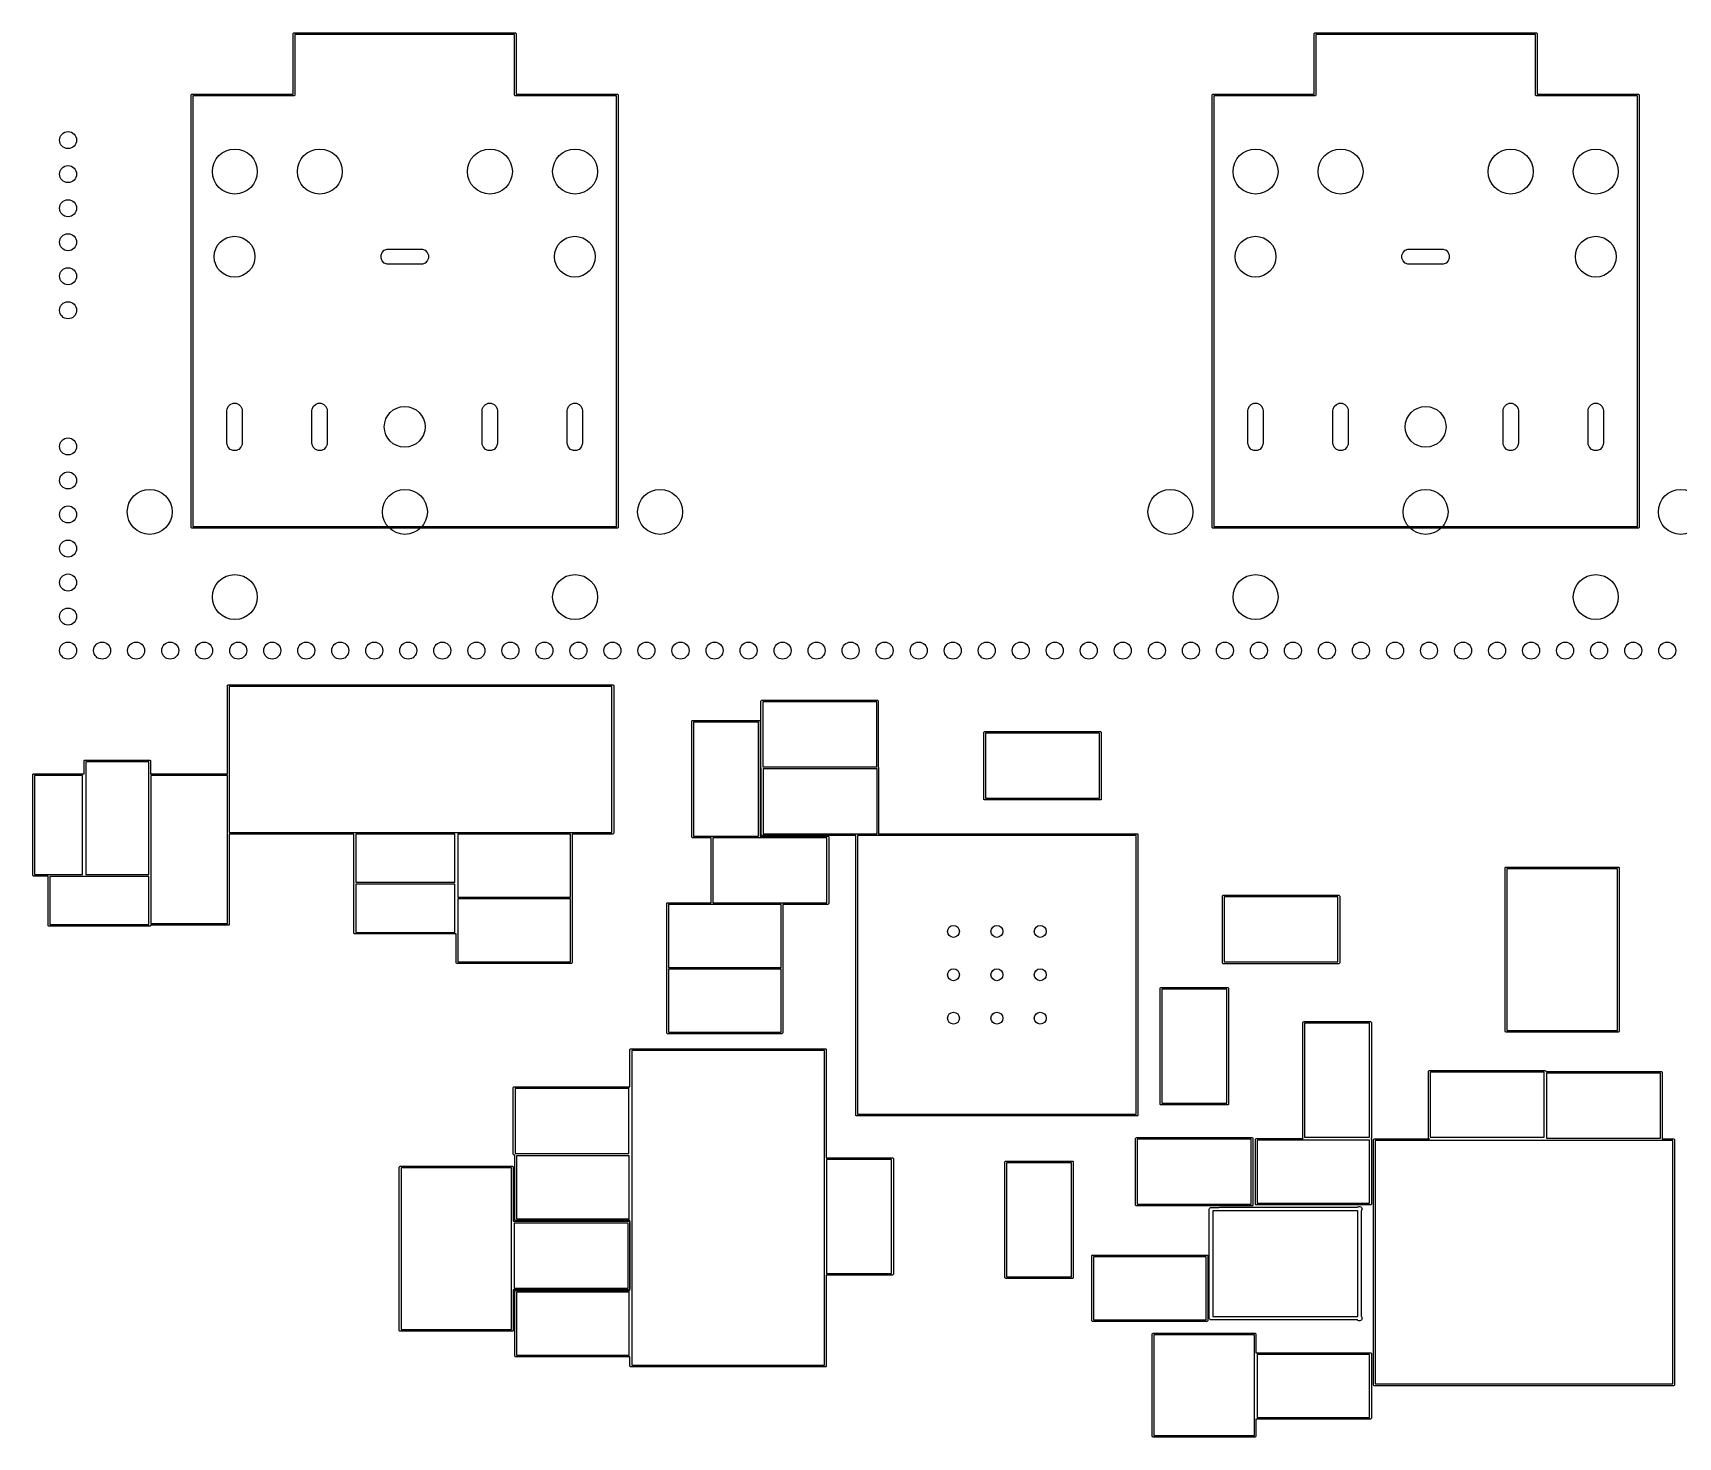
# Model space of a CAD drawing. Extents: x 0.56 to 7.71, y -5.14 to -0.64.
# Drawn here: x 3.113 to 5.017, y -2.33 to -0.706 of the extents above; entities that cross this region are included whole.
import ezdxf

# ---------------------------------------------------------------- set-up
doc = ezdxf.new("R2010")
doc.units = 0
doc.header["$MEASUREMENT"] = 0
doc.layers.add('BLACK', color=7, linetype='CONTINUOUS')

msp = doc.modelspace()

# ---------------------------------------------------------------- linework, layer by layer
at = {"layer": 'BLACK', "linetype": 'CONTINUOUS'}
for p, q in [((3.4142, -0.7063), (3.4148, -0.7058)), ((3.4142, -0.7067), (3.4142, -0.7063)), ((3.4142, -0.7766), (3.4142, -0.7067)), ((3.4148, -0.7058), (3.4151, -0.7057)), ((3.4151, -0.7057), (3.671, -0.7057)), ((3.4161, -0.7077), (3.4161, -0.7776)), ((3.6701, -0.7077), (3.4161, -0.7077)), ((3.6701, -0.7776), (3.6701, -0.7077)), ((3.671, -0.7057), (3.6714, -0.7058)), ((3.6714, -0.7058), (3.672, -0.7063)), ((3.672, -0.7063), (3.672, -0.7067)), ((3.672, -0.7067), (3.672, -0.7766)), ((4.5955, -0.7063), (4.5961, -0.7058)), ((4.5955, -0.7067), (4.5955, -0.7063)), ((4.5955, -0.7766), (4.5955, -0.7067)), ((4.5961, -0.7058), (4.5965, -0.7057)), ((4.5965, -0.7057), (4.8524, -0.7057)), ((4.5974, -0.7077), (4.5974, -0.7776)), ((4.8514, -0.7077), (4.5974, -0.7077)), ((4.8514, -0.7776), (4.8514, -0.7077)), ((4.8524, -0.7057), (4.8527, -0.7058)), ((4.8527, -0.7058), (4.8533, -0.7063)), ((4.8533, -0.7063), (4.8533, -0.7067)), ((4.8533, -0.7067), (4.8533, -0.7766)), ((3.296, -0.7776), (3.2961, -0.7772)), ((3.296, -0.7874), (3.296, -0.7776)), ((3.2961, -0.7772), (3.2967, -0.7766)), ((3.2967, -0.7766), (3.297, -0.7766)), ((3.297, -0.7766), (3.4142, -0.7766)), ((3.4151, -0.7785), (3.298, -0.7785)), ((3.298, -0.7785), (3.298, -0.7874)), ((3.4155, -0.7785), (3.4151, -0.7785)), ((3.416, -0.7779), (3.4155, -0.7785)), ((3.4161, -0.7776), (3.416, -0.7779)), ((3.6701, -0.7779), (3.6701, -0.7776)), ((3.6707, -0.7785), (3.6701, -0.7779)), ((3.671, -0.7785), (3.6707, -0.7785)), ((3.7882, -0.7785), (3.671, -0.7785)), ((3.672, -0.7766), (3.7892, -0.7766)), ((3.7882, -1.2766), (3.7882, -0.7785)), ((3.7892, -0.7766), (3.7895, -0.7766)), ((3.7895, -0.7766), (3.7901, -0.7772)), ((3.7901, -0.7772), (3.7901, -0.7776)), ((3.7901, -0.7776), (3.7901, -1.2776)), ((4.4774, -0.7772), (4.478, -0.7766)), ((4.4774, -0.7776), (4.4774, -0.7772)), ((4.4774, -0.7874), (4.4774, -0.7776)), ((4.478, -0.7766), (4.4783, -0.7766)), ((4.4783, -0.7766), (4.5955, -0.7766)), ((4.5965, -0.7785), (4.4793, -0.7785)), ((4.4793, -0.7785), (4.4793, -0.7874)), ((4.5968, -0.7785), (4.5965, -0.7785)), ((4.5974, -0.7779), (4.5968, -0.7785)), ((4.5974, -0.7776), (4.5974, -0.7779)), ((4.8515, -0.7779), (4.8514, -0.7776)), ((4.852, -0.7785), (4.8515, -0.7779)), ((4.8524, -0.7785), (4.852, -0.7785)), ((4.9695, -0.7785), (4.8524, -0.7785)), ((4.8533, -0.7766), (4.9705, -0.7766)), ((4.9695, -1.2766), (4.9695, -0.7785)), ((4.9705, -0.7766), (4.9708, -0.7766)), ((4.9708, -0.7766), (4.9714, -0.7772)), ((4.9714, -0.7772), (4.9715, -0.7776)), ((4.9715, -0.7776), (4.9715, -1.2776)), ((3.296, -1.2776), (3.296, -0.7874)), ((3.298, -0.7874), (3.298, -1.2766)), ((4.4774, -1.2776), (4.4774, -0.7874)), ((4.4793, -0.7874), (4.4793, -1.2766)), ((3.5157, -0.9628), (3.517, -0.9596)), ((3.5157, -0.9663), (3.5157, -0.9628)), ((3.517, -0.9695), (3.5157, -0.9663)), ((3.517, -0.9596), (3.5195, -0.9572)), ((3.5195, -0.9719), (3.517, -0.9695)), ((3.5195, -0.9572), (3.5227, -0.9559)), ((3.5227, -0.9559), (3.5244, -0.9557)), ((3.5244, -0.9557), (3.5618, -0.9557)), ((3.5618, -0.9557), (3.5635, -0.9559)), ((3.5635, -0.9559), (3.5667, -0.9572)), ((3.5667, -0.9572), (3.5692, -0.9596)), ((3.5692, -0.9695), (3.5667, -0.9719)), ((3.5692, -0.9596), (3.5705, -0.9628)), ((3.5705, -0.9663), (3.5692, -0.9695)), ((3.5705, -0.9628), (3.5705, -0.9663)), ((4.697, -0.9628), (4.6983, -0.9596)), ((4.697, -0.9663), (4.697, -0.9628)), ((4.6983, -0.9695), (4.697, -0.9663)), ((4.6983, -0.9596), (4.7008, -0.9572)), ((4.7008, -0.9719), (4.6983, -0.9695)), ((4.7008, -0.9572), (4.704, -0.9559)), ((4.704, -0.9559), (4.7057, -0.9557)), ((4.7057, -0.9557), (4.7431, -0.9557)), ((4.7431, -0.9557), (4.7448, -0.9559)), ((4.7448, -0.9559), (4.748, -0.9572)), ((4.748, -0.9572), (4.7505, -0.9596)), ((4.7505, -0.9695), (4.748, -0.9719)), ((4.7505, -0.9596), (4.7518, -0.9628)), ((4.7518, -0.9663), (4.7505, -0.9695)), ((4.7518, -0.9628), (4.7518, -0.9663)), ((3.5227, -0.9733), (3.5195, -0.9719)), ((3.5244, -0.9734), (3.5227, -0.9733)), ((3.5618, -0.9734), (3.5244, -0.9734)), ((3.5635, -0.9733), (3.5618, -0.9734)), ((3.5667, -0.9719), (3.5635, -0.9733)), ((4.704, -0.9733), (4.7008, -0.9719)), ((4.7057, -0.9734), (4.704, -0.9733)), ((4.7431, -0.9734), (4.7057, -0.9734)), ((4.7448, -0.9733), (4.7431, -0.9734)), ((4.748, -0.9719), (4.7448, -0.9733)), ((3.3374, -1.1427), (3.3376, -1.141)), ((3.3376, -1.141), (3.3389, -1.1378)), ((3.3389, -1.1378), (3.3413, -1.1354)), ((3.3413, -1.1354), (3.3445, -1.134)), ((3.3445, -1.134), (3.348, -1.134)), ((3.348, -1.134), (3.3512, -1.1354)), ((3.3512, -1.1354), (3.3536, -1.1378)), ((3.3536, -1.1378), (3.3549, -1.141)), ((3.3549, -1.141), (3.3551, -1.1427)), ((3.4358, -1.1427), (3.436, -1.141)), ((3.436, -1.141), (3.4373, -1.1378)), ((3.4373, -1.1378), (3.4397, -1.1354)), ((3.4397, -1.1354), (3.4429, -1.134)), ((3.4429, -1.134), (3.4464, -1.134)), ((3.4464, -1.134), (3.4496, -1.1354)), ((3.4496, -1.1354), (3.452, -1.1378)), ((3.452, -1.1378), (3.4534, -1.141)), ((3.4534, -1.141), (3.4535, -1.1427)), ((3.6327, -1.1427), (3.6328, -1.141)), ((3.6328, -1.141), (3.6342, -1.1378)), ((3.6342, -1.1378), (3.6366, -1.1354)), ((3.6366, -1.1354), (3.6398, -1.134)), ((3.6398, -1.134), (3.6432, -1.134)), ((3.6432, -1.134), (3.6464, -1.1354)), ((3.6464, -1.1354), (3.6489, -1.1378)), ((3.6489, -1.1378), (3.6502, -1.141)), ((3.6502, -1.141), (3.6504, -1.1427)), ((3.7311, -1.1427), (3.7313, -1.141)), ((3.7313, -1.141), (3.7326, -1.1378)), ((3.7326, -1.1378), (3.735, -1.1354)), ((3.735, -1.1354), (3.7382, -1.134)), ((3.7382, -1.134), (3.7417, -1.134)), ((3.7417, -1.134), (3.7449, -1.1354)), ((3.7449, -1.1354), (3.7473, -1.1378)), ((3.7473, -1.1378), (3.7486, -1.141)), ((3.7486, -1.141), (3.7488, -1.1427)), ((4.5187, -1.1427), (4.5189, -1.141)), ((4.5189, -1.141), (4.5202, -1.1378)), ((4.5202, -1.1378), (4.5226, -1.1354)), ((4.5226, -1.1354), (4.5258, -1.134)), ((4.5258, -1.134), (4.5293, -1.134)), ((4.5293, -1.134), (4.5325, -1.1354)), ((4.5325, -1.1354), (4.5349, -1.1378)), ((4.5349, -1.1378), (4.5362, -1.141)), ((4.5362, -1.141), (4.5364, -1.1427)), ((4.6171, -1.1427), (4.6173, -1.141)), ((4.6173, -1.141), (4.6186, -1.1378)), ((4.6186, -1.1378), (4.6211, -1.1354)), ((4.6211, -1.1354), (4.6243, -1.134)), ((4.6243, -1.134), (4.6277, -1.134)), ((4.6277, -1.134), (4.6309, -1.1354)), ((4.6309, -1.1354), (4.6333, -1.1378)), ((4.6333, -1.1378), (4.6347, -1.141)), ((4.6347, -1.141), (4.6348, -1.1427)), ((4.814, -1.1427), (4.8141, -1.141)), ((4.8141, -1.141), (4.8155, -1.1378)), ((4.8155, -1.1378), (4.8179, -1.1354)), ((4.8179, -1.1354), (4.8211, -1.134)), ((4.8211, -1.134), (4.8246, -1.134)), ((4.8246, -1.134), (4.8278, -1.1354)), ((4.8278, -1.1354), (4.8302, -1.1378)), ((4.8302, -1.1378), (4.8315, -1.141)), ((4.8315, -1.141), (4.8317, -1.1427)), ((4.9124, -1.1427), (4.9126, -1.141)), ((4.9126, -1.141), (4.9139, -1.1378)), ((4.9139, -1.1378), (4.9163, -1.1354)), ((4.9163, -1.1354), (4.9195, -1.134)), ((4.9195, -1.134), (4.923, -1.134)), ((4.923, -1.134), (4.9262, -1.1354)), ((4.9262, -1.1354), (4.9286, -1.1378)), ((4.9286, -1.1378), (4.9299, -1.141)), ((4.9299, -1.141), (4.9301, -1.1427)), ((3.3374, -1.1801), (3.3374, -1.1427)), ((3.3551, -1.1427), (3.3551, -1.1801)), ((3.4358, -1.1801), (3.4358, -1.1427)), ((3.4535, -1.1427), (3.4535, -1.1801)), ((3.6327, -1.1801), (3.6327, -1.1427)), ((3.6504, -1.1427), (3.6504, -1.1801)), ((3.7311, -1.1801), (3.7311, -1.1427)), ((3.7488, -1.1427), (3.7488, -1.1801)), ((4.5187, -1.1801), (4.5187, -1.1427)), ((4.5364, -1.1427), (4.5364, -1.1801)), ((4.6171, -1.1801), (4.6171, -1.1427)), ((4.6348, -1.1427), (4.6348, -1.1801)), ((4.814, -1.1801), (4.814, -1.1427)), ((4.8317, -1.1427), (4.8317, -1.1801)), ((4.9124, -1.1801), (4.9124, -1.1427)), ((4.9301, -1.1427), (4.9301, -1.1801)), ((3.3376, -1.1818), (3.3374, -1.1801)), ((3.3551, -1.1801), (3.3549, -1.1818)), ((3.436, -1.1818), (3.4358, -1.1801)), ((3.4535, -1.1801), (3.4534, -1.1818)), ((3.6328, -1.1818), (3.6327, -1.1801)), ((3.6504, -1.1801), (3.6502, -1.1818)), ((3.7313, -1.1818), (3.7311, -1.1801)), ((3.7488, -1.1801), (3.7486, -1.1818)), ((4.5189, -1.1818), (4.5187, -1.1801)), ((4.5364, -1.1801), (4.5362, -1.1818)), ((4.6173, -1.1818), (4.6171, -1.1801)), ((4.6348, -1.1801), (4.6347, -1.1818)), ((4.8141, -1.1818), (4.814, -1.1801)), ((4.8317, -1.1801), (4.8315, -1.1818)), ((4.9126, -1.1818), (4.9124, -1.1801)), ((4.9301, -1.1801), (4.9299, -1.1818)), ((3.3389, -1.185), (3.3376, -1.1818)), ((3.3413, -1.1875), (3.3389, -1.185)), ((3.3445, -1.1888), (3.3413, -1.1875)), ((3.348, -1.1888), (3.3445, -1.1888)), ((3.3512, -1.1875), (3.348, -1.1888)), ((3.3536, -1.185), (3.3512, -1.1875)), ((3.3549, -1.1818), (3.3536, -1.185)), ((3.4373, -1.185), (3.436, -1.1818)), ((3.4397, -1.1875), (3.4373, -1.185)), ((3.4429, -1.1888), (3.4397, -1.1875)), ((3.4464, -1.1888), (3.4429, -1.1888)), ((3.4496, -1.1875), (3.4464, -1.1888)), ((3.452, -1.185), (3.4496, -1.1875)), ((3.4534, -1.1818), (3.452, -1.185)), ((3.6342, -1.185), (3.6328, -1.1818)), ((3.6366, -1.1875), (3.6342, -1.185)), ((3.6398, -1.1888), (3.6366, -1.1875)), ((3.6432, -1.1888), (3.6398, -1.1888)), ((3.6464, -1.1875), (3.6432, -1.1888)), ((3.6489, -1.185), (3.6464, -1.1875)), ((3.6502, -1.1818), (3.6489, -1.185)), ((3.7326, -1.185), (3.7313, -1.1818)), ((3.735, -1.1875), (3.7326, -1.185)), ((3.7382, -1.1888), (3.735, -1.1875)), ((3.7417, -1.1888), (3.7382, -1.1888)), ((3.7449, -1.1875), (3.7417, -1.1888)), ((3.7473, -1.185), (3.7449, -1.1875)), ((3.7486, -1.1818), (3.7473, -1.185)), ((4.5202, -1.185), (4.5189, -1.1818)), ((4.5226, -1.1875), (4.5202, -1.185)), ((4.5258, -1.1888), (4.5226, -1.1875)), ((4.5293, -1.1888), (4.5258, -1.1888)), ((4.5325, -1.1875), (4.5293, -1.1888)), ((4.5349, -1.185), (4.5325, -1.1875)), ((4.5362, -1.1818), (4.5349, -1.185)), ((4.6186, -1.185), (4.6173, -1.1818)), ((4.6211, -1.1875), (4.6186, -1.185)), ((4.6243, -1.1888), (4.6211, -1.1875)), ((4.6277, -1.1888), (4.6243, -1.1888)), ((4.6309, -1.1875), (4.6277, -1.1888)), ((4.6333, -1.185), (4.6309, -1.1875)), ((4.6347, -1.1818), (4.6333, -1.185)), ((4.8155, -1.185), (4.8141, -1.1818)), ((4.8179, -1.1875), (4.8155, -1.185)), ((4.8211, -1.1888), (4.8179, -1.1875)), ((4.8246, -1.1888), (4.8211, -1.1888)), ((4.8278, -1.1875), (4.8246, -1.1888)), ((4.8302, -1.185), (4.8278, -1.1875)), ((4.8315, -1.1818), (4.8302, -1.185)), ((4.9139, -1.185), (4.9126, -1.1818)), ((4.9163, -1.1875), (4.9139, -1.185)), ((4.9195, -1.1888), (4.9163, -1.1875)), ((4.923, -1.1888), (4.9195, -1.1888)), ((4.9262, -1.1875), (4.923, -1.1888)), ((4.9286, -1.185), (4.9262, -1.1875)), ((4.9299, -1.1818), (4.9286, -1.185)), ((3.2961, -1.2779), (3.296, -1.2776)), ((3.2967, -1.2785), (3.2961, -1.2779)), ((3.297, -1.2785), (3.2967, -1.2785)), ((3.7892, -1.2785), (3.297, -1.2785)), ((3.298, -1.2766), (3.7882, -1.2766)), ((3.7895, -1.2785), (3.7892, -1.2785)), ((3.7901, -1.2779), (3.7895, -1.2785)), ((3.7901, -1.2776), (3.7901, -1.2779)), ((4.4774, -1.2779), (4.4774, -1.2776)), ((4.478, -1.2785), (4.4774, -1.2779)), ((4.4783, -1.2785), (4.478, -1.2785)), ((4.9705, -1.2785), (4.4783, -1.2785)), ((4.4793, -1.2766), (4.9695, -1.2766)), ((4.9708, -1.2785), (4.9705, -1.2785)), ((4.9714, -1.2779), (4.9708, -1.2785)), ((4.9715, -1.2776), (4.9714, -1.2779)), ((3.3381, -1.4603), (3.3387, -1.4598)), ((3.3381, -1.4607), (3.3381, -1.4603)), ((3.3381, -1.5629), (3.3381, -1.4607)), ((3.3387, -1.4598), (3.339, -1.4597)), ((3.339, -1.4597), (3.7839, -1.4597)), ((3.34, -1.4617), (3.34, -1.5638)), ((3.7829, -1.4617), (3.34, -1.4617)), ((3.7829, -1.6306), (3.7829, -1.4617)), ((3.7839, -1.4597), (3.7843, -1.4598)), ((3.7843, -1.4598), (3.7848, -1.4603)), ((3.7848, -1.4603), (3.7849, -1.4607)), ((3.7849, -1.4607), (3.7849, -1.6316)), ((3.9553, -1.4787), (3.9554, -1.4784)), ((3.9553, -1.5559), (3.9553, -1.4787)), ((3.9554, -1.4784), (3.9559, -1.4778)), ((3.9559, -1.4778), (3.9563, -1.4778)), ((3.9563, -1.4778), (4.0902, -1.4778)), ((3.9573, -1.4797), (3.9573, -1.5549)), ((4.0892, -1.4797), (3.9573, -1.4797)), ((4.0892, -1.5549), (4.0892, -1.4797)), ((4.0902, -1.4778), (4.0905, -1.4778)), ((4.0905, -1.4778), (4.0911, -1.4784)), ((4.0911, -1.4784), (4.0911, -1.4787)), ((4.0911, -1.4787), (4.0911, -1.5552)), ((3.8754, -1.502), (3.8755, -1.5016)), ((3.8754, -1.6358), (3.8754, -1.502)), ((3.8755, -1.5016), (3.876, -1.5011)), ((3.876, -1.5011), (3.8764, -1.501)), ((3.8764, -1.501), (3.9535, -1.501)), ((3.8774, -1.503), (3.8774, -1.6348)), ((3.9526, -1.503), (3.8774, -1.503)), ((3.9526, -1.6348), (3.9526, -1.503)), ((3.9535, -1.501), (3.9539, -1.5011)), ((3.9539, -1.5011), (3.9545, -1.5016)), ((3.9545, -1.5016), (3.9545, -1.502)), ((3.9545, -1.502), (3.9545, -1.6348)), ((4.2132, -1.515), (4.2133, -1.5146)), ((4.2132, -1.5921), (4.2132, -1.515)), ((4.2133, -1.5146), (4.2138, -1.5141)), ((4.2138, -1.5141), (4.2142, -1.514)), ((4.2142, -1.514), (4.348, -1.514)), ((4.2152, -1.5159), (4.2152, -1.5911)), ((4.347, -1.5159), (4.2152, -1.5159)), ((4.347, -1.5911), (4.347, -1.5159)), ((4.348, -1.514), (4.3484, -1.5141)), ((4.3484, -1.5141), (4.3489, -1.5146)), ((4.3489, -1.5146), (4.349, -1.515)), ((4.349, -1.515), (4.349, -1.5921)), ((3.1721, -1.5479), (3.1722, -1.5475)), ((3.1721, -1.5631), (3.1721, -1.5479)), ((3.1722, -1.5475), (3.1727, -1.547)), ((3.1727, -1.547), (3.1731, -1.5469)), ((3.1731, -1.5469), (3.2479, -1.5469)), ((3.1741, -1.5489), (3.1741, -1.6792)), ((3.2469, -1.5489), (3.1741, -1.5489)), ((3.2469, -1.6792), (3.2469, -1.5489)), ((3.2479, -1.5469), (3.2483, -1.547)), ((3.2483, -1.547), (3.2488, -1.5475)), ((3.2488, -1.5475), (3.2489, -1.5479)), ((3.2489, -1.5479), (3.2489, -1.5629)), ((3.9554, -1.5563), (3.9553, -1.5559)), ((3.9557, -1.5566), (3.9554, -1.5563)), ((3.9557, -1.6331), (3.9557, -1.5566)), ((3.9573, -1.5549), (4.0892, -1.5549)), ((3.9577, -1.5569), (3.9577, -1.6321)), ((4.0896, -1.5569), (3.9577, -1.5569)), ((4.0896, -1.6321), (4.0896, -1.5569)), ((4.0911, -1.5552), (4.0915, -1.5555)), ((4.0915, -1.5555), (4.0915, -1.5559)), ((4.0915, -1.5559), (4.0915, -1.6321)), ((3.1129, -1.5633), (3.1135, -1.5627)), ((3.1129, -1.5636), (3.1129, -1.5633)), ((3.1129, -1.6802), (3.1129, -1.5636)), ((3.1135, -1.5627), (3.1138, -1.5627)), ((3.1138, -1.5627), (3.1713, -1.5627)), ((3.1148, -1.5646), (3.1148, -1.6792)), ((3.1703, -1.5646), (3.1148, -1.5646)), ((3.1703, -1.6792), (3.1703, -1.5646)), ((3.1713, -1.5627), (3.1717, -1.5627)), ((3.1717, -1.5627), (3.1721, -1.5631)), ((3.2489, -1.5629), (3.3381, -1.5629)), ((3.2495, -1.5648), (3.2495, -1.7361)), ((3.3381, -1.5648), (3.2495, -1.5648)), ((3.3381, -1.7361), (3.3381, -1.5648)), ((3.34, -1.5638), (3.34, -1.6306)), ((4.2133, -1.5925), (4.2132, -1.5921)), ((4.2138, -1.593), (4.2133, -1.5925)), ((4.2142, -1.5931), (4.2138, -1.593)), ((4.348, -1.5931), (4.2142, -1.5931)), ((4.2152, -1.5911), (4.347, -1.5911)), ((4.3484, -1.593), (4.348, -1.5931)), ((4.3489, -1.5925), (4.3484, -1.593)), ((4.349, -1.5921), (4.3489, -1.5925)), ((3.34, -1.6306), (3.7829, -1.6306)), ((3.4844, -1.6325), (3.34, -1.6325)), ((3.34, -1.6325), (3.34, -1.7371)), ((3.4844, -1.6891), (3.4844, -1.6325)), ((3.4864, -1.6326), (3.4864, -1.6882)), ((3.6009, -1.6326), (3.4864, -1.6326)), ((3.6009, -1.6882), (3.6009, -1.6326)), ((3.6045, -1.6325), (3.6045, -1.7054)), ((3.7348, -1.6325), (3.6045, -1.6325)), ((3.7348, -1.7054), (3.7348, -1.6325)), ((3.7839, -1.6325), (3.7368, -1.6325)), ((3.7368, -1.6325), (3.7368, -1.7064)), ((3.7843, -1.6325), (3.7839, -1.6325)), ((3.7848, -1.6319), (3.7843, -1.6325)), ((3.7849, -1.6316), (3.7848, -1.6319)), ((3.8755, -1.6362), (3.8754, -1.6358)), ((3.876, -1.6367), (3.8755, -1.6362)), ((3.8764, -1.6368), (3.876, -1.6367)), ((3.8978, -1.6368), (3.8764, -1.6368)), ((3.8774, -1.6348), (3.9526, -1.6348)), ((3.8978, -1.712), (3.8978, -1.6368)), ((3.8998, -1.6368), (3.8998, -1.712)), ((4.0317, -1.6368), (3.8998, -1.6368)), ((3.9545, -1.6348), (4.0327, -1.6348)), ((3.9558, -1.6334), (3.9557, -1.6331)), ((3.9563, -1.634), (3.9558, -1.6334)), ((3.9567, -1.6341), (3.9563, -1.634)), ((4.0652, -1.6341), (3.9567, -1.6341)), ((3.9577, -1.6321), (4.0896, -1.6321)), ((4.0317, -1.712), (4.0317, -1.6368)), ((4.0327, -1.6348), (4.0331, -1.6349)), ((4.0331, -1.6349), (4.0336, -1.6355)), ((4.0336, -1.6355), (4.0337, -1.6358)), ((4.0337, -1.6358), (4.0337, -1.713)), ((4.0652, -1.9575), (4.0652, -1.6341)), ((4.0671, -1.6341), (4.0671, -1.9565)), ((4.3896, -1.6341), (4.0671, -1.6341)), ((4.0915, -1.6321), (4.3906, -1.6321)), ((4.3896, -1.9565), (4.3896, -1.6341)), ((4.3906, -1.6321), (4.3909, -1.6322)), ((4.3909, -1.6322), (4.3915, -1.6327)), ((4.3915, -1.6327), (4.3915, -1.6331)), ((4.3915, -1.6331), (4.3915, -1.9575)), ((4.8163, -1.6717), (4.8164, -1.6713)), ((4.8163, -1.8606), (4.8163, -1.6717)), ((4.8164, -1.6713), (4.8169, -1.6707)), ((4.8169, -1.6707), (4.8173, -1.6707)), ((4.8173, -1.6707), (4.9472, -1.6707)), ((4.8183, -1.6726), (4.8183, -1.8596)), ((4.9463, -1.6726), (4.8183, -1.6726)), ((4.9463, -1.8596), (4.9463, -1.6726)), ((4.9472, -1.6707), (4.9476, -1.6707)), ((4.9476, -1.6707), (4.9482, -1.6713)), ((4.9482, -1.6713), (4.9482, -1.6717)), ((4.9482, -1.6717), (4.9482, -1.8606)), ((3.1129, -1.6805), (3.1129, -1.6802)), ((3.1135, -1.6811), (3.1129, -1.6805)), ((3.1138, -1.6812), (3.1135, -1.6811)), ((3.1306, -1.6812), (3.1138, -1.6812)), ((3.1148, -1.6792), (3.1703, -1.6792)), ((3.1306, -1.7382), (3.1306, -1.6812)), ((3.1325, -1.6817), (3.1325, -1.7373)), ((3.2471, -1.6817), (3.1325, -1.6817)), ((3.1741, -1.6792), (3.2469, -1.6792)), ((3.2471, -1.7373), (3.2471, -1.6817)), ((3.4845, -1.6894), (3.4844, -1.6891)), ((3.4844, -1.6897), (3.4845, -1.6894)), ((3.4844, -1.7471), (3.4844, -1.6897)), ((3.4864, -1.6882), (3.6009, -1.6882)), ((3.4864, -1.6906), (3.4864, -1.7462)), ((3.6009, -1.6906), (3.4864, -1.6906)), ((3.6009, -1.7462), (3.6009, -1.6906)), ((3.6045, -1.7054), (3.7348, -1.7054)), ((3.6045, -1.7073), (3.6045, -1.7802)), ((3.7348, -1.7073), (3.6045, -1.7073)), ((3.7348, -1.7802), (3.7348, -1.7073)), ((3.7368, -1.7064), (3.7368, -1.7812)), ((3.8463, -1.7126), (3.8469, -1.7121)), ((3.8463, -1.713), (3.8463, -1.7126)), ((3.8463, -1.7878), (3.8463, -1.713)), ((3.8469, -1.7121), (3.8472, -1.712)), ((3.8472, -1.712), (3.8978, -1.712)), ((3.8998, -1.712), (3.9795, -1.712)), ((3.9795, -1.712), (4.0317, -1.712)), ((4.0337, -1.713), (4.0336, -1.7134)), ((4.4892, -1.704), (4.4898, -1.7034)), ((4.4892, -1.7043), (4.4892, -1.704)), ((4.4892, -1.7815), (4.4892, -1.7043)), ((4.4898, -1.7034), (4.4902, -1.7033)), ((4.4902, -1.7033), (4.624, -1.7033)), ((4.4911, -1.7053), (4.4911, -1.7805)), ((4.623, -1.7053), (4.4911, -1.7053)), ((4.623, -1.7805), (4.623, -1.7053)), ((4.624, -1.7033), (4.6244, -1.7034)), ((4.6244, -1.7034), (4.6249, -1.704)), ((4.6249, -1.704), (4.625, -1.7043)), ((4.625, -1.7043), (4.625, -1.7815)), ((3.8482, -1.714), (3.8482, -1.7868)), ((3.8988, -1.714), (3.8482, -1.714)), ((3.9785, -1.714), (3.8988, -1.714)), ((3.9785, -1.7868), (3.9785, -1.714)), ((4.0327, -1.714), (3.9805, -1.714)), ((3.9805, -1.714), (3.9805, -1.7878)), ((4.0331, -1.7139), (4.0327, -1.714)), ((4.0336, -1.7134), (4.0331, -1.7139)), ((3.1306, -1.7386), (3.1306, -1.7382)), ((3.1312, -1.7392), (3.1306, -1.7386)), ((3.1316, -1.7392), (3.1312, -1.7392)), ((3.2481, -1.7392), (3.1316, -1.7392)), ((3.1325, -1.7373), (3.2471, -1.7373)), ((3.2485, -1.7392), (3.2481, -1.7392)), ((3.249, -1.7386), (3.2485, -1.7392)), ((3.2491, -1.7382), (3.249, -1.7386)), ((3.339, -1.738), (3.2491, -1.738)), ((3.2491, -1.738), (3.2491, -1.7382)), ((3.2495, -1.7361), (3.3381, -1.7361)), ((3.3394, -1.738), (3.339, -1.738)), ((3.3399, -1.7374), (3.3394, -1.738)), ((3.34, -1.7371), (3.3399, -1.7374)), ((3.4845, -1.7475), (3.4844, -1.7471)), ((3.485, -1.7481), (3.4845, -1.7475)), ((3.4854, -1.7481), (3.485, -1.7481)), ((3.6019, -1.7481), (3.4854, -1.7481)), ((3.4864, -1.7462), (3.6009, -1.7462)), ((3.6023, -1.7481), (3.6019, -1.7481)), ((3.6025, -1.7478), (3.6023, -1.7481)), ((3.6025, -1.7812), (3.6025, -1.7478)), ((3.6026, -1.7815), (3.6025, -1.7812)), ((3.6031, -1.7821), (3.6026, -1.7815)), ((3.6035, -1.7821), (3.6031, -1.7821)), ((3.7358, -1.7821), (3.6035, -1.7821)), ((3.6045, -1.7802), (3.7348, -1.7802)), ((3.7362, -1.7821), (3.7358, -1.7821)), ((3.7367, -1.7815), (3.7362, -1.7821)), ((3.7368, -1.7812), (3.7367, -1.7815)), ((3.8463, -1.8626), (3.8463, -1.7878)), ((3.8482, -1.7868), (3.9785, -1.7868)), ((3.8482, -1.7888), (3.8482, -1.8616)), ((3.9785, -1.7888), (3.8482, -1.7888)), ((3.9785, -1.8616), (3.9785, -1.7888)), ((3.9805, -1.7878), (3.9805, -1.8626)), ((4.4892, -1.7819), (4.4892, -1.7815)), ((4.4898, -1.7824), (4.4892, -1.7819)), ((4.4902, -1.7825), (4.4898, -1.7824)), ((4.624, -1.7825), (4.4902, -1.7825)), ((4.4911, -1.7805), (4.623, -1.7805)), ((4.6244, -1.7824), (4.624, -1.7825)), ((4.6249, -1.7819), (4.6244, -1.7824)), ((4.625, -1.7815), (4.6249, -1.7819)), ((4.4171, -1.811), (4.4172, -1.8106)), ((4.4171, -1.9449), (4.4171, -1.811)), ((4.4172, -1.8106), (4.4177, -1.8101)), ((4.4177, -1.8101), (4.4181, -1.81)), ((4.4181, -1.81), (4.4953, -1.81)), ((4.4191, -1.812), (4.4191, -1.9439)), ((4.4943, -1.812), (4.4191, -1.812)), ((4.4943, -1.9439), (4.4943, -1.812)), ((4.4953, -1.81), (4.4957, -1.8101)), ((4.4957, -1.8101), (4.4962, -1.8106)), ((4.4962, -1.8106), (4.4963, -1.811)), ((4.4963, -1.811), (4.4963, -1.9449)), ((3.8463, -1.863), (3.8463, -1.8626)), ((3.8469, -1.8635), (3.8463, -1.863)), ((3.8472, -1.8636), (3.8469, -1.8635)), ((3.9795, -1.8636), (3.8472, -1.8636)), ((3.8482, -1.8616), (3.9785, -1.8616)), ((3.9799, -1.8635), (3.9795, -1.8636)), ((3.9804, -1.863), (3.9799, -1.8635)), ((3.9805, -1.8626), (3.9804, -1.863)), ((4.5825, -1.8504), (4.5826, -1.85)), ((4.5825, -1.9843), (4.5825, -1.8504)), ((4.5826, -1.85), (4.5831, -1.8495)), ((4.5831, -1.8495), (4.5835, -1.8494)), ((4.5835, -1.8494), (4.6606, -1.8494)), ((4.5844, -1.8514), (4.5844, -1.9833)), ((4.6596, -1.8514), (4.5844, -1.8514)), ((4.6596, -1.9833), (4.6596, -1.8514)), ((4.6606, -1.8494), (4.661, -1.8495)), ((4.661, -1.8495), (4.6615, -1.85)), ((4.6615, -1.85), (4.6616, -1.8504)), ((4.6616, -1.8504), (4.6616, -1.9843)), ((4.8164, -1.861), (4.8163, -1.8606)), ((4.8169, -1.8615), (4.8164, -1.861)), ((4.8173, -1.8616), (4.8169, -1.8615)), ((4.9472, -1.8616), (4.8173, -1.8616)), ((4.8183, -1.8596), (4.9463, -1.8596)), ((4.9476, -1.8615), (4.9472, -1.8616)), ((4.9482, -1.861), (4.9476, -1.8615)), ((4.9482, -1.8606), (4.9482, -1.861)), ((3.8037, -1.8819), (3.8038, -1.8815)), ((3.8037, -1.9249), (3.8037, -1.8819)), ((3.8038, -1.8815), (3.8043, -1.881)), ((3.8043, -1.881), (3.8047, -1.8809)), ((3.8047, -1.8809), (4.0299, -1.8809)), ((3.8057, -1.8829), (3.8057, -2.247)), ((4.0289, -1.8829), (3.8057, -1.8829)), ((4.0289, -2.247), (4.0289, -1.8829)), ((4.0299, -1.8809), (4.0303, -1.881)), ((4.0303, -1.881), (4.0308, -1.8815)), ((4.0308, -1.8815), (4.0309, -1.8819)), ((4.0309, -1.8819), (4.0309, -2.0069)), ((4.7278, -1.9067), (4.7284, -1.9062)), ((4.7278, -1.9071), (4.7278, -1.9067)), ((4.7278, -1.9843), (4.7278, -1.9071)), ((4.7284, -1.9062), (4.7287, -1.9061)), ((4.7287, -1.9061), (4.8626, -1.9061)), ((4.7297, -1.9081), (4.7297, -1.9833)), ((4.8616, -1.9081), (4.7297, -1.9081)), ((4.8616, -1.9833), (4.8616, -1.9081)), ((4.8626, -1.9061), (4.863, -1.9062)), ((4.863, -1.9062), (4.8635, -1.9067)), ((4.8635, -1.9067), (4.8636, -1.9071)), ((4.8636, -1.9071), (4.8636, -1.9073)), ((4.8636, -1.9073), (4.9972, -1.9073)), ((4.8644, -1.9093), (4.8644, -1.9844)), ((4.9963, -1.9093), (4.8644, -1.9093)), ((4.9963, -1.9844), (4.9963, -1.9093)), ((4.9972, -1.9073), (4.9976, -1.9074)), ((4.9976, -1.9074), (4.9982, -1.9079)), ((4.9982, -1.9079), (4.9982, -1.9083)), ((4.9982, -1.9083), (4.9982, -1.9852)), ((3.6687, -1.9258), (3.6688, -1.9254)), ((3.6687, -2.003), (3.6687, -1.9258)), ((3.6688, -1.9254), (3.6694, -1.9249)), ((3.6694, -1.9249), (3.6697, -1.9248)), ((3.6697, -1.9248), (3.8036, -1.9248)), ((3.6707, -1.9268), (3.6707, -2.002)), ((3.8026, -1.9268), (3.6707, -1.9268)), ((3.8026, -2.002), (3.8026, -1.9268)), ((3.8036, -1.9248), (3.8037, -1.9249)), ((4.0652, -1.9579), (4.0652, -1.9575)), ((4.0658, -1.9584), (4.0652, -1.9579)), ((4.0661, -1.9585), (4.0658, -1.9584)), ((4.3906, -1.9585), (4.0661, -1.9585)), ((4.0671, -1.9565), (4.3896, -1.9565)), ((4.3909, -1.9584), (4.3906, -1.9585)), ((4.3915, -1.9579), (4.3909, -1.9584)), ((4.3915, -1.9575), (4.3915, -1.9579)), ((4.4172, -1.9453), (4.4171, -1.9449)), ((4.4177, -1.9458), (4.4172, -1.9453)), ((4.4181, -1.9459), (4.4177, -1.9458)), ((4.4953, -1.9459), (4.4181, -1.9459)), ((4.4191, -1.9439), (4.4943, -1.9439)), ((4.4957, -1.9458), (4.4953, -1.9459)), ((4.4962, -1.9453), (4.4957, -1.9458)), ((4.4963, -1.9449), (4.4962, -1.9453)), ((4.3888, -1.9846), (4.3889, -1.9842)), ((4.3888, -2.0617), (4.3888, -1.9846)), ((4.3889, -1.9842), (4.3894, -1.9836)), ((4.3894, -1.9836), (4.3898, -1.9836)), ((4.3898, -1.9836), (4.5236, -1.9836)), ((4.3907, -1.9855), (4.3907, -2.0607)), ((4.5226, -1.9855), (4.3907, -1.9855)), ((4.5226, -2.0607), (4.5226, -1.9855)), ((4.5236, -1.9836), (4.524, -1.9836)), ((4.524, -1.9836), (4.5245, -1.9842)), ((4.5245, -1.9842), (4.5246, -1.9846)), ((4.5246, -1.9846), (4.5246, -2.0617)), ((4.5274, -1.9854), (4.528, -1.9848)), ((4.5274, -1.9857), (4.5274, -1.9854)), ((4.5274, -2.0605), (4.5274, -1.9857)), ((4.528, -1.9848), (4.5283, -1.9848)), ((4.5283, -1.9848), (4.5827, -1.9848)), ((4.5293, -1.9867), (4.5293, -2.0596)), ((4.6596, -1.9867), (4.5293, -1.9867)), ((4.5826, -1.9846), (4.5825, -1.9843)), ((4.5827, -1.9848), (4.5826, -1.9846)), ((4.5844, -1.9833), (4.6596, -1.9833)), ((4.6596, -2.0596), (4.6596, -1.9867)), ((4.6615, -1.9846), (4.6612, -1.985)), ((4.6612, -1.985), (4.6615, -1.9854)), ((4.6616, -1.9843), (4.6615, -1.9846)), ((4.6615, -1.9854), (4.6616, -1.9857)), ((4.6616, -1.9857), (4.6616, -2.0605)), ((4.664, -1.9862), (4.6641, -1.9858)), ((4.664, -2.2697), (4.664, -1.9862)), ((4.6641, -1.9858), (4.6646, -1.9853)), ((4.6646, -1.9853), (4.665, -1.9852)), ((4.665, -1.9852), (4.7287, -1.9852)), ((4.6659, -1.9872), (4.6659, -2.2687)), ((5.0104, -1.9872), (4.6659, -1.9872)), ((4.7278, -1.9846), (4.7278, -1.9843)), ((4.7284, -1.9852), (4.7278, -1.9846)), ((4.7287, -1.9852), (4.7284, -1.9852)), ((4.7297, -1.9833), (4.8616, -1.9833)), ((4.8644, -1.9844), (4.9963, -1.9844)), ((4.9982, -1.9852), (5.0114, -1.9852)), ((5.0104, -2.2687), (5.0104, -1.9872)), ((5.0114, -1.9852), (5.0118, -1.9853)), ((5.0118, -1.9853), (5.0123, -1.9858)), ((5.0123, -1.9858), (5.0124, -1.9862)), ((5.0124, -1.9862), (5.0124, -2.2697)), ((3.5368, -2.0177), (3.5369, -2.0173)), ((3.5368, -2.2067), (3.5368, -2.0177)), ((3.5369, -2.0173), (3.5374, -2.0168)), ((3.5374, -2.0168), (3.5378, -2.0167)), ((3.5378, -2.0167), (3.6677, -2.0167)), ((3.6677, -2.0167), (3.6681, -2.0168)), ((3.6681, -2.0168), (3.6686, -2.0173)), ((3.6686, -2.0173), (3.6687, -2.0177)), ((3.6688, -2.0034), (3.6687, -2.003)), ((3.6687, -2.0177), (3.6687, -2.0805)), ((3.6694, -2.0039), (3.6688, -2.0034)), ((3.6697, -2.004), (3.6694, -2.0039)), ((3.6706, -2.004), (3.6697, -2.004)), ((3.6706, -2.0787), (3.6706, -2.004)), ((3.6707, -2.002), (3.8026, -2.002)), ((3.6725, -2.0049), (3.6725, -2.0778)), ((3.8029, -2.0049), (3.6725, -2.0049)), ((3.8029, -2.0778), (3.8029, -2.0049)), ((4.0309, -2.0069), (4.1075, -2.0069)), ((4.0313, -2.0089), (4.0313, -2.1407)), ((4.1065, -2.0089), (4.0313, -2.0089)), ((4.1065, -2.1407), (4.1065, -2.0089)), ((4.1075, -2.0069), (4.1079, -2.007)), ((4.1079, -2.007), (4.1084, -2.0075)), ((4.1084, -2.0075), (4.1085, -2.0079)), ((4.1085, -2.0079), (4.1085, -2.1417)), ((4.2376, -2.0118), (4.2377, -2.0114)), ((4.2376, -2.1457), (4.2376, -2.0118)), ((4.2377, -2.0114), (4.2382, -2.0109)), ((4.2382, -2.0109), (4.2386, -2.0108)), ((4.2386, -2.0108), (4.3157, -2.0108)), ((4.2396, -2.0128), (4.2396, -2.1447)), ((4.3148, -2.0128), (4.2396, -2.0128)), ((4.3148, -2.1447), (4.3148, -2.0128)), ((4.3157, -2.0108), (4.3161, -2.0109)), ((4.3161, -2.0109), (4.3167, -2.0114)), ((4.3167, -2.0114), (4.3167, -2.0118)), ((4.3167, -2.0118), (4.3167, -2.1457)), ((3.5388, -2.0187), (3.5388, -2.2057)), ((3.6667, -2.0187), (3.5388, -2.0187)), ((3.6667, -2.2057), (3.6667, -2.0187)), ((4.3889, -2.0621), (4.3888, -2.0617)), ((4.3894, -2.0626), (4.3889, -2.0621)), ((4.3898, -2.0627), (4.3894, -2.0626)), ((4.5236, -2.0627), (4.3898, -2.0627)), ((4.3907, -2.0607), (4.5226, -2.0607)), ((4.4741, -2.0664), (4.4742, -2.0657)), ((4.4741, -2.1924), (4.4741, -2.0664)), ((4.4742, -2.0657), (4.4753, -2.0646)), ((4.4753, -2.0646), (4.4761, -2.0645)), ((4.4761, -2.0645), (4.4853, -2.0645)), ((4.4861, -2.0684), (4.478, -2.0684)), ((4.478, -2.0684), (4.478, -2.1905)), ((4.4853, -2.0645), (4.4861, -2.0643)), ((4.4861, -2.0643), (4.6456, -2.0643)), ((4.4868, -2.0683), (4.4861, -2.0684)), ((4.6455, -2.0683), (4.4868, -2.0683)), ((4.524, -2.0626), (4.5236, -2.0627)), ((4.5245, -2.0621), (4.524, -2.0626)), ((4.5246, -2.0617), (4.5245, -2.0621)), ((4.5274, -2.0609), (4.5274, -2.0605)), ((4.528, -2.0614), (4.5274, -2.0609)), ((4.5283, -2.0615), (4.528, -2.0614)), ((4.6606, -2.0615), (4.5283, -2.0615)), ((4.5293, -2.0596), (4.6596, -2.0596)), ((4.6458, -2.0686), (4.6455, -2.0683)), ((4.6456, -2.0643), (4.6461, -2.0638)), ((4.6458, -2.1902), (4.6458, -2.0686)), ((4.6461, -2.0638), (4.6472, -2.0633)), ((4.6472, -2.0633), (4.6484, -2.0633)), ((4.6484, -2.0633), (4.6495, -2.0638)), ((4.6495, -2.0638), (4.6503, -2.0646)), ((4.6503, -2.0681), (4.6498, -2.0686)), ((4.6498, -2.0686), (4.6498, -2.1902)), ((4.6503, -2.0646), (4.6507, -2.0657)), ((4.6507, -2.067), (4.6503, -2.0681)), ((4.6507, -2.0657), (4.6508, -2.0663)), ((4.6508, -2.0664), (4.6507, -2.067)), ((4.6508, -2.0663), (4.6508, -2.0664)), ((4.661, -2.0614), (4.6606, -2.0615)), ((4.6615, -2.0609), (4.661, -2.0614)), ((4.6616, -2.0605), (4.6615, -2.0609)), ((3.6687, -2.0805), (3.6688, -2.0805)), ((3.6688, -2.0805), (3.8027, -2.0805)), ((3.6698, -2.0825), (3.6698, -2.1577)), ((3.8017, -2.0825), (3.6698, -2.0825)), ((3.6706, -2.0791), (3.6706, -2.0787)), ((3.6712, -2.0796), (3.6706, -2.0791)), ((3.6716, -2.0797), (3.6712, -2.0796)), ((3.8037, -2.0797), (3.6716, -2.0797)), ((3.6725, -2.0778), (3.8029, -2.0778)), ((3.8017, -2.1577), (3.8017, -2.0825)), ((3.8027, -2.0805), (3.803, -2.0806)), ((3.803, -2.0806), (3.8036, -2.0811)), ((3.8036, -2.0811), (3.8036, -2.0815)), ((3.8036, -2.0815), (3.8036, -2.1587)), ((3.8037, -2.1604), (3.8037, -2.0797)), ((4.338, -2.1205), (4.3381, -2.1201)), ((4.338, -2.1953), (4.338, -2.1205)), ((4.3381, -2.1201), (4.3386, -2.1196)), ((4.3386, -2.1196), (4.339, -2.1195)), ((4.339, -2.1195), (4.4713, -2.1195)), ((4.34, -2.1215), (4.34, -2.1943)), ((4.4703, -2.1215), (4.34, -2.1215)), ((4.4703, -2.1943), (4.4703, -2.1215)), ((4.4713, -2.1195), (4.4716, -2.1196)), ((4.4716, -2.1196), (4.4722, -2.1201)), ((4.4722, -2.1201), (4.4722, -2.1205)), ((4.4722, -2.1205), (4.4722, -2.1953)), ((4.1075, -2.1427), (4.0309, -2.1427)), ((4.0309, -2.1427), (4.0309, -2.248)), ((4.0313, -2.1407), (4.1065, -2.1407)), ((4.1079, -2.1426), (4.1075, -2.1427)), ((4.1084, -2.1421), (4.1079, -2.1426)), ((4.1085, -2.1417), (4.1084, -2.1421)), ((4.2377, -2.146), (4.2376, -2.1457)), ((4.2382, -2.1466), (4.2377, -2.146)), ((4.2386, -2.1467), (4.2382, -2.1466)), ((4.3157, -2.1467), (4.2386, -2.1467)), ((4.2396, -2.1447), (4.3148, -2.1447)), ((4.3161, -2.1466), (4.3157, -2.1467)), ((4.3167, -2.146), (4.3161, -2.1466)), ((4.3167, -2.1457), (4.3167, -2.146)), ((3.6688, -2.1596), (3.6687, -2.1596)), ((3.6687, -2.1596), (3.6687, -2.2067)), ((3.8027, -2.1596), (3.6688, -2.1596)), ((3.6698, -2.1577), (3.8017, -2.1577)), ((3.6706, -2.161), (3.6712, -2.1605)), ((3.6706, -2.1614), (3.6706, -2.161)), ((3.6706, -2.2362), (3.6706, -2.1614)), ((3.6712, -2.1605), (3.6716, -2.1604)), ((3.6716, -2.1604), (3.8037, -2.1604)), ((3.6725, -2.1624), (3.6725, -2.2352)), ((3.8029, -2.1624), (3.6725, -2.1624)), ((3.803, -2.1596), (3.8027, -2.1596)), ((3.8029, -2.2352), (3.8029, -2.1624)), ((3.8036, -2.159), (3.803, -2.1596)), ((3.8036, -2.1587), (3.8036, -2.159)), ((3.5369, -2.2071), (3.5368, -2.2067)), ((3.5374, -2.2076), (3.5369, -2.2071)), ((3.5378, -2.2077), (3.5374, -2.2076)), ((3.6677, -2.2077), (3.5378, -2.2077)), ((3.5388, -2.2057), (3.6667, -2.2057)), ((3.6681, -2.2076), (3.6677, -2.2077)), ((3.6686, -2.2071), (3.6681, -2.2076)), ((3.6687, -2.2067), (3.6686, -2.2071)), ((4.3381, -2.1957), (4.338, -2.1953)), ((4.3386, -2.1962), (4.3381, -2.1957)), ((4.339, -2.1963), (4.3386, -2.1962)), ((4.4713, -2.1963), (4.339, -2.1963)), ((4.34, -2.1943), (4.4703, -2.1943)), ((4.4716, -2.1962), (4.4713, -2.1963)), ((4.4722, -2.1957), (4.4716, -2.1962)), ((4.4722, -2.1953), (4.4722, -2.1957)), ((4.4742, -2.1932), (4.4741, -2.1924)), ((4.4753, -2.1943), (4.4742, -2.1932)), ((4.4761, -2.1944), (4.4753, -2.1943)), ((4.4853, -2.1944), (4.4761, -2.1944)), ((4.478, -2.1905), (4.4861, -2.1905)), ((4.4861, -2.1946), (4.4853, -2.1944)), ((4.4861, -2.1905), (4.4868, -2.1906)), ((4.6456, -2.1946), (4.4861, -2.1946)), ((4.4868, -2.1906), (4.6455, -2.1906)), ((4.6455, -2.1906), (4.6458, -2.1902)), ((4.6461, -2.1951), (4.6456, -2.1946)), ((4.6472, -2.1955), (4.6461, -2.1951)), ((4.6484, -2.1955), (4.6472, -2.1955)), ((4.6495, -2.1951), (4.6484, -2.1955)), ((4.6503, -2.1943), (4.6495, -2.1951)), ((4.6498, -2.1902), (4.6503, -2.1908)), ((4.6503, -2.1908), (4.6507, -2.1919)), ((4.6507, -2.1932), (4.6503, -2.1943)), ((4.6507, -2.1919), (4.6508, -2.1924)), ((4.6508, -2.1926), (4.6507, -2.1932)), ((4.6508, -2.1924), (4.6508, -2.1926)), ((4.4081, -2.2106), (4.4087, -2.2101)), ((4.4081, -2.211), (4.4081, -2.2106)), ((4.4081, -2.3291), (4.4081, -2.211)), ((4.4087, -2.2101), (4.4091, -2.21)), ((4.4091, -2.21), (4.5272, -2.21)), ((4.41, -2.212), (4.41, -2.3281)), ((4.5262, -2.212), (4.41, -2.212)), ((4.5262, -2.3281), (4.5262, -2.212)), ((4.5272, -2.21), (4.5275, -2.2101)), ((4.5275, -2.2101), (4.5281, -2.2106)), ((4.5281, -2.2106), (4.5281, -2.211)), ((4.5281, -2.211), (4.5281, -2.2325)), ((3.6706, -2.2366), (3.6706, -2.2362)), ((3.6712, -2.2371), (3.6706, -2.2366)), ((3.6716, -2.2372), (3.6712, -2.2371)), ((3.8037, -2.2372), (3.6716, -2.2372)), ((3.6725, -2.2352), (3.8029, -2.2352)), ((3.8037, -2.248), (3.8037, -2.2372)), ((4.5281, -2.2325), (4.5283, -2.2325)), ((4.5283, -2.2325), (4.6606, -2.2325)), ((4.5293, -2.2344), (4.5293, -2.3073)), ((4.6596, -2.2344), (4.5293, -2.2344)), ((4.6596, -2.3073), (4.6596, -2.2344)), ((4.6606, -2.2325), (4.661, -2.2326)), ((4.661, -2.2326), (4.6615, -2.2331)), ((4.6615, -2.2331), (4.6616, -2.2335)), ((4.6616, -2.2335), (4.6616, -2.3083)), ((3.8038, -2.2484), (3.8037, -2.248)), ((3.8043, -2.2489), (3.8038, -2.2484)), ((3.8047, -2.249), (3.8043, -2.2489)), ((4.0299, -2.249), (3.8047, -2.249)), ((3.8057, -2.247), (4.0289, -2.247)), ((4.0303, -2.2489), (4.0299, -2.249)), ((4.0308, -2.2484), (4.0303, -2.2489)), ((4.0309, -2.248), (4.0308, -2.2484)), ((4.6641, -2.2701), (4.664, -2.2697)), ((4.6646, -2.2706), (4.6641, -2.2701)), ((4.665, -2.2707), (4.6646, -2.2706)), ((5.0114, -2.2707), (4.665, -2.2707)), ((4.6659, -2.2687), (5.0104, -2.2687)), ((5.0118, -2.2706), (5.0114, -2.2707)), ((5.0123, -2.2701), (5.0118, -2.2706)), ((5.0124, -2.2697), (5.0123, -2.2701)), ((4.5283, -2.3093), (4.5281, -2.3092)), ((4.5281, -2.3092), (4.5281, -2.3291)), ((4.6606, -2.3093), (4.5283, -2.3093)), ((4.5293, -2.3073), (4.6596, -2.3073)), ((4.661, -2.3092), (4.6606, -2.3093)), ((4.6615, -2.3086), (4.661, -2.3092)), ((4.6616, -2.3083), (4.6615, -2.3086)), ((4.4081, -2.3295), (4.4081, -2.3291)), ((4.4087, -2.33), (4.4081, -2.3295)), ((4.4091, -2.3301), (4.4087, -2.33)), ((4.5272, -2.3301), (4.4091, -2.3301)), ((4.41, -2.3281), (4.5262, -2.3281)), ((4.5275, -2.33), (4.5272, -2.3301)), ((4.5281, -2.3295), (4.5275, -2.33)), ((4.5281, -2.3291), (4.5281, -2.3295))]:
    msp.add_line(p, q, dxfattribs=at)
at = {"layer": 'BLACK'}
for centre, radius in [((3.1535, -0.8297), 0.00984), ((3.3465, -0.8661), 0.026), ((3.4449, -0.8661), 0.026), ((3.6417, -0.8661), 0.026), ((3.7402, -0.8661), 0.026), ((4.5276, -0.8661), 0.026), ((4.626, -0.8661), 0.026), ((4.8228, -0.8661), 0.026), ((4.9213, -0.8661), 0.026), ((3.1535, -0.8691), 0.00984), ((3.1535, -0.9085), 0.00984), ((3.1535, -0.9478), 0.00984), ((3.3462, -0.9646), 0.0236), ((3.7399, -0.9646), 0.0236), ((4.5276, -0.9646), 0.0236), ((4.9213, -0.9646), 0.0236), ((3.1535, -0.9872), 0.00984), ((3.1535, -1.0266), 0.00984), ((3.5431, -1.1614), 0.0236), ((4.7244, -1.1614), 0.0236), ((3.1535, -1.1841), 0.00984), ((3.1535, -1.2234), 0.00984), ((3.248, -1.2598), 0.026), ((3.5433, -1.2598), 0.026), ((3.8386, -1.2598), 0.026), ((4.4291, -1.2598), 0.026), ((4.7244, -1.2598), 0.026), ((5.0197, -1.2598), 0.026), ((3.1535, -1.2628), 0.00984), ((3.1535, -1.3022), 0.00984), ((3.1535, -1.3415), 0.00984), ((3.3465, -1.3583), 0.026), ((3.7402, -1.3583), 0.026), ((4.5276, -1.3583), 0.026), ((4.9213, -1.3583), 0.026), ((3.1535, -1.3809), 0.00984), ((3.1535, -1.4203), 0.00984), ((3.1929, -1.4203), 0.00984), ((3.2323, -1.4203), 0.00984), ((3.2717, -1.4203), 0.00984), ((3.311, -1.4203), 0.00984), ((3.3504, -1.4203), 0.00984), ((3.3898, -1.4203), 0.00984), ((3.4291, -1.4203), 0.00984), ((3.4685, -1.4203), 0.00984), ((3.5079, -1.4203), 0.00984), ((3.5472, -1.4203), 0.00984), ((3.5866, -1.4203), 0.00984), ((3.626, -1.4203), 0.00984), ((3.6654, -1.4203), 0.00984), ((3.7047, -1.4203), 0.00984), ((3.7441, -1.4203), 0.00984), ((3.7835, -1.4203), 0.00984), ((3.8228, -1.4203), 0.00984), ((3.8622, -1.4203), 0.00984), ((3.9016, -1.4203), 0.00984), ((3.9409, -1.4203), 0.00984), ((3.9803, -1.4203), 0.00984), ((4.0197, -1.4203), 0.00984), ((4.0591, -1.4203), 0.00984), ((4.0984, -1.4203), 0.00984), ((4.1378, -1.4203), 0.00984), ((4.1772, -1.4203), 0.00984), ((4.2165, -1.4203), 0.00984), ((4.2559, -1.4203), 0.00984), ((4.2953, -1.4203), 0.00984), ((4.3346, -1.4203), 0.00984), ((4.374, -1.4203), 0.00984), ((4.4134, -1.4203), 0.00984), ((4.4528, -1.4203), 0.00984), ((4.4921, -1.4203), 0.00984), ((4.5315, -1.4203), 0.00984), ((4.5709, -1.4203), 0.00984), ((4.6102, -1.4203), 0.00984), ((4.6496, -1.4203), 0.00984), ((4.689, -1.4203), 0.00984), ((4.7283, -1.4203), 0.00984), ((4.7677, -1.4203), 0.00984), ((4.8071, -1.4203), 0.00984), ((4.8465, -1.4203), 0.00984), ((4.8858, -1.4203), 0.00984), ((4.9252, -1.4203), 0.00984), ((4.9646, -1.4203), 0.00984), ((5.0039, -1.4203), 0.00984), ((4.1781, -1.7451), 0.00689), ((4.2283, -1.7451), 0.00689), ((4.2785, -1.7451), 0.00689), ((4.1781, -1.7953), 0.00689), ((4.2283, -1.7953), 0.00689), ((4.2785, -1.7953), 0.00689), ((4.1781, -1.8455), 0.00689), ((4.2283, -1.8455), 0.00689), ((4.2785, -1.8455), 0.00689)]:
    msp.add_circle(centre, radius, dxfattribs=at)

doc.saveas('drawing.dxf')
